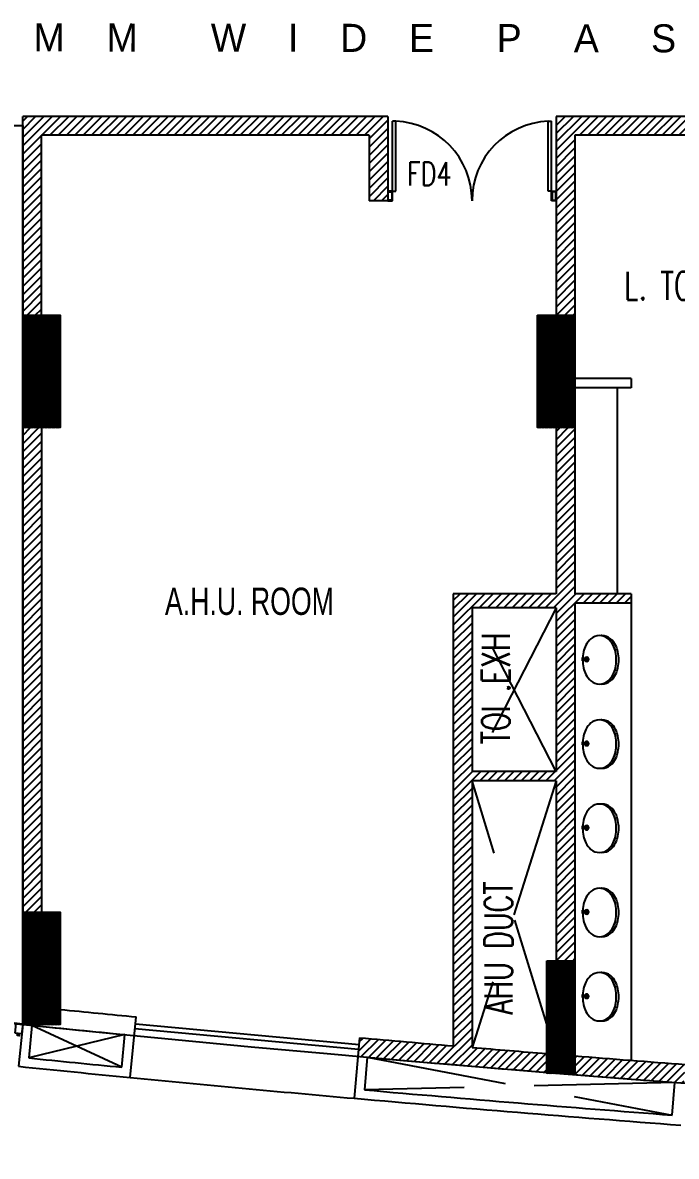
# Model space of a CAD drawing. Header units: millimetres. Extents: x -774950 to -670403, y -1165325 to -1109738.
# Drawn here: x -738344 to -731361, y -1163151 to -1151037 of the extents above; entities that cross this region are included whole.
import ezdxf
from ezdxf.enums import TextEntityAlignment as Align

# ---------------------------------------------------------------- set-up
doc = ezdxf.new("R2010")
doc.units = ezdxf.units.MM
doc.header["$LTSCALE"] = 3000
doc.header["$MEASUREMENT"] = 0
doc.linetypes.add('HIDDEN', pattern=[0.375, 0.25, -0.125])
doc.layers.get('0').update_dxf_attribs({"linetype": 'CONTINUOUS'})
for name, color, linetype, lineweight in [('A-WALL', 26, 'CONTINUOUS', 25), ('T-LAYOUT', 7, 'CONTINUOUS', 13), ('TAGING', 253, 'CONTINUOUS', 5)]:
    doc.layers.add(name, color=color, linetype=linetype, lineweight=lineweight)
for name, color, linetype in [('CORE-COLUMN', 250, 'CONTINUOUS'), ('DOOR', 252, 'CONTINUOUS'), ('FD4', 4, 'CONTINUOUS'), ('HATCH', 8, 'CONTINUOUS'), ('hid', 251, 'HIDDEN'), ('PASSAGE LINEOUT', 7, 'CONTINUOUS'), ('PLUMB', 251, 'CONTINUOUS'), ('SLABLINE', 3, 'CONTINUOUS'), ('str_col_hatch', 8, 'CONTINUOUS'), ('TEXT', 7, 'CONTINUOUS'), ('WALL', 16, 'CONTINUOUS'), ('WIN', 5, 'CONTINUOUS')]:
    doc.layers.add(name, color=color, linetype=linetype)
doc.styles.add('123', font='arial.ttf', dxfattribs={"height": 0.2})
doc.styles.add('CENTURY GOTHIC', font='GOTHIC.TTF')
doc.styles.add('DIMTEXT', font='SIMPLEX.shx', dxfattribs={"width": 0.6})
doc.styles.add('WIDTH65', font='simplex.shx', dxfattribs={"width": 0.65})
pattern_1 = [(25, (-15832.223, -471116.0655), (-2.641364136, 5.66442367), [])]

# ---------------------------------------------------------------- blocks, each defined once
blk = doc.blocks.new('WBB')
for p, q in [((-19.08, 7.01), (-19.08, 4.41)), ((-18.43, 7.01), (-18.43, 4.41))]:
    blk.add_line(p, q)
blk.add_lwpolyline([(-29.16, 13.03, -0.175546), (-27.86, 16.63, -0.104048), (-25.13, 18.78, -0.064612), (-22.29, 19.76, -0.05077), (-18.99, 20.09, -0.05077), (-15.68, 19.76, -0.064612), (-12.84, 18.78, -0.104048), (-10.12, 16.63, -0.175546), (-8.81, 13.03, -0.022698), (-8.83, 12.52, -0.104048)], format="xyb")
blk.add_lwpolyline([(-29.16, 12.01, -0.175546), (-27.86, 15.61, -0.104048), (-25.13, 17.76, -0.064612), (-22.29, 18.74, -0.05077), (-18.99, 19.08, -0.05077), (-15.68, 18.74, -0.064612), (-12.84, 17.76, -0.104048), (-10.12, 15.61, -0.175546), (-8.81, 12.01, -0.175546), (-10.12, 8.41, -0.104048), (-12.84, 6.26, -0.064612), (-15.68, 5.28, -0.05077), (-18.99, 4.94, -0.05077), (-22.29, 5.28, -0.064612), (-25.13, 6.26, -0.104048), (-27.86, 8.41, -0.175546)], format="xyb", close=True)
blk.add_circle((-18.76, 6.61), 0.894)
blk = doc.blocks.new('D1900')
for p, q in [((100, -96, 0), (100, -846, 0)), ((100, -96, 0), (135, -96, 0)), ((135, -96, 0), (135, -845, 0)), ((1800, -96, 0), (1765, -96, 0)), ((1765, -96, 0), (1765, -845, 0)), ((1800, -96, 0), (1800, -845, 0)), ((135, -845), (100, -845, 0)), ((1765, -845), (1800, -845, 0))]:
    blk.add_line(p, q)
for points in [[(100, 4), (100, -96), (50, -96), (50, 4)], [(1800, 4), (1800, -96), (1850, -96), (1850, 4)], [(94, -89), (94, -2), (56, -2), (56, -89)], [(1806, -89), (1806, -2), (1844, -2), (1844, -89)]]:
    blk.add_lwpolyline(points, close=True)
for centre, start, end in [((100, 4), 272.3599, 0), ((1800, 4), 180, 267.6401)]:
    blk.add_arc(centre, 850, start, end)
blk = doc.blocks.new('A$C59D712C3')
at = {"color": 1}
for points in [[(55, 128), (53, 104), (33, 106), (35, 130)], [(78, 102), (70, 0), (0, 5), (8, 108)]]:
    blk.add_lwpolyline(points, close=True, dxfattribs=at)
blk = doc.blocks.new('A$C61A16EB0')
at = {"rotation": 1.399804186124865}
blk.add_blockref('A$C59D712C3', (0, -2), dxfattribs=at)
blk = doc.blocks.new('vw layout final block')
at = {"layer": 'str_col_hatch'}
h = blk.add_hatch(dxfattribs=at)
h.set_pattern_fill('ANSI31', color=256, scale=500, angle=-1.6e-05, style=0)
h.paths.add_polyline_path([(-613176, -1062799), (-613376, -1062799), (-613376, -1067976), (-613176, -1067976)])
h.paths.add_polyline_path([(-613176, -1059674), (-609676, -1059674), (-609676, -1060374), (-609476, -1060374), (-609476, -1060274), (-609476, -1059474), (-613376, -1059474), (-613376, -1061599), (-613176, -1061599)])
h.paths.add_polyline_path([(-607476, -1059674), (-605376, -1059674), (-605376, -1059774), (-605276, -1059774), (-605276, -1059474), (-607676, -1059474), (-607676, -1061599), (-607476, -1061599)])
h.paths.add_polyline_path([(-607476, -1062799), (-607676, -1062799), (-607676, -1064574), (-608776, -1064574), (-608776, -1069405, -0.000918), (-609777, -1069318), (-609794, -1069517, 0.001851), (-607776, -1069688), (-607776, -1069488, -0.000734), (-608576, -1069422), (-608576, -1069421), (-608576, -1066574), (-607676, -1066574), (-607676, -1068496), (-607476, -1068496), (-607476, -1064674), (-606876, -1064674), (-606876, -1064574), (-607476, -1064574)])
h.paths.add_polyline_path([(-607676, -1064724), (-607676, -1066474), (-608576, -1066474), (-608576, -1064724)], flags=16)
h.paths.add_polyline_path([(-601726, -1059674), (-598476, -1059674), (-598476, -1059474), (-601926, -1059474), (-601926, -1062274), (-602226, -1062274), (-602226, -1062374), (-602226, -1062374), (-600576, -1062374), (-598476, -1062374), (-598476, -1064474), (-598276, -1064474), (-598276, -1062174), (-598376, -1062174), (-598476, -1062174), (-598476, -1062274), (-601726, -1062274)])
h.paths.add_polyline_path([(-608096, -1066310), (-608096, -1064860), (-608546, -1064860), (-608546, -1066310)], flags=8)
h = blk.add_hatch(dxfattribs=at)
h.set_pattern_fill('ANSI31', color=256, scale=500, angle=-1.6e-05, style=0)
h.paths.add_polyline_path([(-603426, -1064074), (-603351, -1064074), (-603351, -1063874), (-603426, -1063874), (-603426, -1063474), (-603626, -1063474), (-603626, -1064874), (-605276, -1064874), (-605276, -1060874), (-605376, -1060874), (-605376, -1062274), (-605376, -1062374), (-605376, -1065124), (-605276, -1065124), (-605276, -1064974), (-603626, -1064974), (-603626, -1066074), (-605276, -1066074), (-605276, -1065974), (-605376, -1065974), (-605376, -1066324), (-605276, -1066324), (-605276, -1066174), (-603626, -1066174), (-603626, -1067274), (-605276, -1067274), (-605276, -1067174), (-605376, -1067174), (-605376, -1067524), (-605276, -1067524), (-605276, -1067374), (-603626, -1067374), (-603626, -1068474), (-605276, -1068474), (-605276, -1068374), (-605376, -1068374), (-605376, -1068724), (-605276, -1068724), (-605276, -1068574), (-603626, -1068574), (-603626, -1068794), (-603426, -1068794)])
h.paths.add_polyline_path([(-603626, -1069793, -0.001512), (-605276, -1069679), (-605276, -1069574), (-605376, -1069574), (-605376, -1069672, -0.000021), (-605399, -1069670), (-605413, -1069870, 0.001637), (-603626, -1069994)])
h.paths.add_polyline_path([(-607476, -1069512), (-607476, -1069696), (-607676, -1069696, 0.001251), (-606311, -1069803), (-606296, -1069604, -0.001083)])
at = {"layer": 'str_col_hatch', "linetype": 'Continuous'}
h = blk.add_hatch(dxfattribs=at)
h.set_pattern_fill('ANSI31', color=256, scale=50, angle=340, style=0)
h.set_pattern_definition(pattern_1)
h.paths.add_polyline_path([(-612976, -1061599), (-613376, -1061599), (-613376, -1062799), (-612976, -1062799)])
h = blk.add_hatch(dxfattribs=at)
h.set_pattern_fill('ANSI31', color=256, scale=50, angle=340, style=0)
h.set_pattern_definition(pattern_1)
h.paths.add_polyline_path([(-607476, -1061599), (-607876, -1061599), (-607876, -1062799), (-607476, -1062799)])
h = blk.add_hatch(dxfattribs=at)
h.set_pattern_fill('ANSI31', color=256, scale=50, angle=340, style=0)
h.set_pattern_definition(pattern_1)
h.paths.add_polyline_path([(-612976, -1067976), (-613376, -1067976), (-613376, -1069176), (-612976, -1069176)])
h = blk.add_hatch(dxfattribs=at)
h.set_pattern_fill('ANSI31', color=256, scale=50, angle=340, style=0)
h.set_pattern_definition(pattern_1)
h.paths.add_polyline_path([(-607476, -1068496), (-607776, -1068496), (-607776, -1069696), (-607476, -1069696)])
at = {"layer": 'A-WALL'}
for p, q in [((-609476, -1059474), (-613376, -1059474)), ((-609476, -1059474), (-613376, -1059474)), ((-613376, -1061599), (-613376, -1059474)), ((-609476, -1059474), (-613376, -1059474)), ((-609476, -1059474), (-609476, -1060374)), ((-607676, -1059474), (-607676, -1061599)), ((-605276, -1059474), (-607676, -1059474)), ((-607676, -1059474), (-607676, -1061599)), ((-605276, -1059474), (-607676, -1059474)), ((-607676, -1059474), (-607676, -1061599)), ((-605276, -1059474), (-607676, -1059474)), ((-613176, -1061599), (-613176, -1059674)), ((-609676, -1059674), (-613176, -1059674)), ((-613176, -1061599), (-613176, -1059674)), ((-609676, -1059674), (-613176, -1059674)), ((-613176, -1061599), (-613176, -1059674)), ((-609676, -1059674), (-613176, -1059674)), ((-609676, -1059674), (-609676, -1060374)), ((-609676, -1059674), (-609676, -1060374)), ((-609676, -1059674), (-609676, -1060374)), ((-607476, -1059674), (-607476, -1061599)), ((-605376, -1059674), (-607476, -1059674)), ((-607476, -1059674), (-607476, -1061599)), ((-605376, -1059674), (-607476, -1059674)), ((-607476, -1059674), (-607476, -1061599)), ((-605376, -1059674), (-607476, -1059674)), ((-609476, -1060374), (-609676, -1060374)), ((-609476, -1060374), (-609676, -1060374)), ((-609476, -1060374), (-609676, -1060374)), ((-606876, -1062274), (-607476, -1062274)), ((-606876, -1062274), (-607476, -1062274)), ((-606876, -1062274), (-607476, -1062274)), ((-606876, -1062374), (-607476, -1062374)), ((-606876, -1062374), (-607476, -1062374)), ((-606876, -1062374), (-607476, -1062374)), ((-606876, -1062274), (-606876, -1062374)), ((-606876, -1062274), (-606876, -1062374)), ((-606876, -1062274), (-606876, -1062374)), ((-613376, -1067974), (-613376, -1062799)), ((-613376, -1067974), (-613376, -1062799)), ((-613376, -1067974), (-613376, -1062799)), ((-613176, -1062799), (-613176, -1067974)), ((-613176, -1062799), (-613176, -1067974)), ((-613176, -1062799), (-613176, -1067974)), ((-607676, -1062799), (-607676, -1064574)), ((-607676, -1062799), (-607676, -1064574)), ((-607676, -1062799), (-607676, -1064574)), ((-607476, -1062799), (-607476, -1064574)), ((-607476, -1062799), (-607476, -1064574)), ((-607476, -1062799), (-607476, -1064574)), ((-608776, -1064574), (-608776, -1069405)), ((-607476, -1064674), (-607476, -1068500)), ((-608576, -1064724), (-608576, -1066474)), ((-607676, -1064724), (-607676, -1066474)), ((-607676, -1066474), (-608576, -1066474)), ((-607676, -1066474), (-608576, -1066474)), ((-607676, -1066474), (-608576, -1066474)), ((-607676, -1066574), (-608576, -1066574)), ((-607676, -1066574), (-608576, -1066574)), ((-607676, -1066574), (-608576, -1066574)), ((-608576, -1066574), (-608576, -1069422)), ((-607676, -1066574), (-607676, -1068500)), ((-612228, -1069742), (-612165, -1069096)), ((-612228, -1069742), (-612165, -1069096)), ((-613376, -1069176), (-613422, -1069623)), ((-613376, -1069176), (-613422, -1069623)), ((-613277, -1069186), (-613312, -1069534)), ((-613277, -1069186), (-613312, -1069534)), ((-612284, -1069285), (-613312, -1069534)), ((-612284, -1069285), (-613312, -1069534)), ((-612284, -1069285), (-613312, -1069534)), ((-612318, -1069633), (-613277, -1069186)), ((-612318, -1069633), (-613277, -1069186)), ((-612318, -1069633), (-613277, -1069186)), ((-612318, -1069633), (-612284, -1069285)), ((-609777, -1069318), (-609834, -1069965)), ((-609695, -1069526), (-609726, -1069874)), ((-606437, -1070145), (-606411, -1069796))]:
    blk.add_line(p, q, dxfattribs=at)
for radius, start, end in [(273600, 256.48142, 278.37288), (273400, 264.26082, 264.43171), (273400, 264.93431, 265.14478), (273400, 265.18684, 265.35507), (273400, 265.41815, 265.66628), (274050, 264.18083, 264.43171), (274050, 264.18083, 264.43171), (273950, 264.95523, 265.64536), (273950, 264.95523, 265.64536), (274050, 264.93431, 265.66628)]:
    blk.add_arc((-585636, -796986), radius, start, end, dxfattribs=at)
at = {"layer": 'CORE-COLUMN'}
for points in [[(-613376, -1061599), (-612976, -1061599), (-612976, -1062799), (-613376, -1062799)], [(-613376, -1061599), (-612976, -1061599), (-612976, -1062799), (-613376, -1062799)], [(-607876, -1061599), (-607476, -1061599), (-607476, -1062799), (-607876, -1062799)], [(-607876, -1061599), (-607476, -1061599), (-607476, -1062799), (-607876, -1062799)], [(-607876, -1061599), (-607476, -1061599), (-607476, -1062799), (-607876, -1062799)], [(-613376, -1067976), (-612976, -1067976), (-612976, -1069176), (-613376, -1069176)], [(-613376, -1067976), (-612976, -1067976), (-612976, -1069176), (-613376, -1069176)], [(-613376, -1067976), (-612976, -1067976), (-612976, -1069176), (-613376, -1069176)], [(-607776, -1068496), (-607476, -1068496), (-607476, -1069696), (-607776, -1069696)], [(-607776, -1068496), (-607476, -1068496), (-607476, -1069696), (-607776, -1069696)], [(-607776, -1068496), (-607476, -1068496), (-607476, -1069696), (-607776, -1069696)]]:
    blk.add_lwpolyline(points, close=True, dxfattribs=at)
at = {"layer": 'hid', "ltscale": 2}
for p, q in [((-607676, -1064724), (-608576, -1066474)), ((-607676, -1066474), (-608576, -1064724)), ((-607676, -1064724), (-608576, -1066474)), ((-607676, -1066474), (-608576, -1064724)), ((-607676, -1064724), (-608576, -1066474)), ((-607676, -1066474), (-608576, -1064724)), ((-607676, -1069496), (-608576, -1066574)), ((-607676, -1066574), (-608576, -1069421)), ((-607676, -1069496), (-608576, -1066574)), ((-607676, -1066574), (-608576, -1069421)), ((-607676, -1069496), (-608576, -1066574)), ((-607676, -1066574), (-608576, -1069421)), ((-609695, -1069526), (-606437, -1070145)), ((-609695, -1069526), (-606437, -1070145)), ((-609695, -1069526), (-606437, -1070145)), ((-606411, -1069796), (-609726, -1069874)), ((-606411, -1069796), (-609726, -1069874)), ((-606411, -1069796), (-609726, -1069874))]:
    blk.add_line(p, q, dxfattribs=at)
at = {"layer": 'PLUMB'}
for p, q in [((-607026, -1062374), (-607026, -1064574)), ((-607026, -1062374), (-607026, -1064574)), ((-607026, -1062374), (-607026, -1064574)), ((-606876, -1064674), (-606876, -1069570)), ((-606876, -1064674), (-606876, -1069570)), ((-606876, -1064674), (-606876, -1069570))]:
    blk.add_line(p, q, dxfattribs=at)
at = {"layer": 'SLABLINE'}
for centre, radius, start, end in [((-584477, -787527), 283127, 262.52964, 264.14156), ((-585636, -796986), 274050, 264.43171, 264.93431)]:
    blk.add_arc(centre, radius, start, end, dxfattribs=at)
at = {"layer": 'SLABLINE', "color": 1}
blk.add_arc((-585636, -796986), 274050, 264.43173, 264.93433, dxfattribs=at)
at = {"layer": 'str_col_hatch', "linetype": 'Continuous'}
blk.add_lwpolyline([(-613376, -1061599), (-612976, -1061599), (-612976, -1062799), (-613376, -1062799)], close=True, dxfattribs=at)
at = {"layer": 'WALL'}
for p, q in [((-613376, -1061599), (-613376, -1059474)), ((-613376, -1061599), (-613376, -1059474)), ((-609476, -1059474), (-609476, -1060374)), ((-609476, -1059474), (-609476, -1060374)), ((-608776, -1064574), (-608776, -1069405)), ((-607676, -1064574), (-608776, -1064574)), ((-608776, -1064574), (-608776, -1069405)), ((-607676, -1064574), (-608776, -1064574)), ((-607676, -1064574), (-608776, -1064574)), ((-606876, -1064574), (-607476, -1064574)), ((-606876, -1064574), (-607476, -1064574)), ((-606876, -1064574), (-607476, -1064574)), ((-606876, -1064674), (-607476, -1064674)), ((-607476, -1064674), (-607476, -1068500)), ((-606876, -1064674), (-607476, -1064674)), ((-607476, -1064674), (-607476, -1068500)), ((-606876, -1064674), (-607476, -1064674)), ((-606876, -1064574), (-606876, -1064674)), ((-606876, -1064574), (-606876, -1064674)), ((-606876, -1064574), (-606876, -1064674)), ((-608576, -1064724), (-608576, -1066474)), ((-607676, -1064724), (-608576, -1064724)), ((-608576, -1064724), (-608576, -1066474)), ((-607676, -1064724), (-608576, -1064724)), ((-607676, -1064724), (-608576, -1064724)), ((-607676, -1064724), (-607676, -1066474)), ((-607676, -1064724), (-607676, -1066474)), ((-608576, -1066574), (-608576, -1069422)), ((-608576, -1066574), (-608576, -1069422)), ((-607676, -1066574), (-607676, -1068500)), ((-607676, -1066574), (-607676, -1068500)), ((-606437, -1070145), (-606411, -1069796)), ((-606437, -1070145), (-606411, -1069796))]:
    blk.add_line(p, q, dxfattribs=at)
for centre, radius, start, end in [((-585012, -790772), 279845, 264.20305, 264.40739), ((-585636, -796986), 273600, 264.95525, 265.35847), ((-585636, -796986), 273600, 264.95525, 265.35847), ((-585636, -796986), 273600, 264.95525, 265.35847), ((-585636, -796986), 273950, 264.20174, 264.4108), ((-585636, -796986), 273950, 264.20174, 264.4108), ((-585636, -796986), 273950, 264.20174, 264.4108), ((-585636, -796986), 273600, 265.4215, 265.64534), ((-585636, -796986), 273600, 265.4215, 265.64534), ((-585636, -796986), 273600, 265.4215, 265.64534)]:
    blk.add_arc(centre, radius, start, end, dxfattribs=at)
at = {"layer": 'WIN'}
for p, q in [((-612177, -1069220), (-609788, -1069442)), ((-612177, -1069220), (-609788, -1069442)), ((-612177, -1069220), (-609788, -1069442)), ((-612172, -1069170), (-609783, -1069392)), ((-612172, -1069170), (-609783, -1069392)), ((-612172, -1069170), (-609783, -1069392))]:
    blk.add_line(p, q, dxfattribs=at)
at = {"layer": 'A-WALL', "rotation": 176.9057095119229}
blk.add_blockref('A$C61A16EB0', (-613376, -1069171), dxfattribs=at)
at = {"layer": 'DOOR', "rotation": 179.9999841156741}
blk.add_blockref('D1900', (-607626, -1060370, 0), dxfattribs=at)
blk.add_blockref('D1900', (-607626, -1060370, 0), dxfattribs=at)
blk.add_blockref('D1900', (-607626, -1060370, 0), dxfattribs=at)
at = {"layer": 'PLUMB', "xscale": -25.40000000015516, "yscale": 25.3999999997904, "zscale": 25.4, "rotation": 269.9915763680061}
for p in [(-607519, -1064798, 0), (-607519, -1064798, 0), (-607519, -1064798, 0), (-607519, -1065698, 0), (-607519, -1065698, 0), (-607519, -1065698, 0), (-607519, -1066598, 0), (-607519, -1066598, 0), (-607519, -1066598, 0), (-607519, -1067498, 0), (-607519, -1067498, 0), (-607519, -1067498, 0), (-607519, -1068398, 0), (-607519, -1068398, 0), (-607519, -1068398, 0)]:
    blk.add_blockref('WBB', p, dxfattribs=at)
at = {"layer": 'FD4', "style": 'WIDTH65', "width": 0.75}
blk.add_text('FD4', height=250, dxfattribs=at).set_placement((-609032, -1060086, 0), align=Align.MIDDLE)
at = {"layer": 'T-LAYOUT', "style": '123', "width": 0.7}
blk.add_text('A.H.U. ROOM', height=291.39, rotation=360, dxfattribs=at).set_placement((-610954, -1064654), align=Align.MIDDLE)
at = {"layer": 'TEXT', "linetype": 'Continuous', "style": 'DIMTEXT', "width": 0.7}
for s, rotation, p in [('L. TOILET', 359.9971, (-606316, -1061285)), ('TOI .EXH', 89.9971, (-608321, -1065585)), ('AHU DUCT', 89.9971, (-608293, -1068358))]:
    blk.add_text(s, height=300, rotation=rotation, dxfattribs=at).set_placement(p, align=Align.MIDDLE)

msp = doc.modelspace()

# ---------------------------------------------------------------- linework, layer by layer
at = {"layer": 'HATCH', "linetype": 'Continuous', "elevation": 0}
for points in [[(-747003.2, -1152137.9), (-738344.2, -1152137.9), (-738344.2, -1161740.6), (-747003.2, -1160719.3)], [(-747003.1, -1152137.9), (-738344.2, -1152137.9), (-738344.2, -1161740.6), (-747003.1, -1160719.3)]]:
    msp.add_lwpolyline(points, close=True, dxfattribs=at)
at = {"layer": 'TAGING', "linetype": 'Continuous', "elevation": 0}
msp.add_lwpolyline([(-747003.2, -1152137.9), (-738342.7, -1152137.9), (-738342.7, -1161741.4), (-747004.2, -1160719.1)], close=True, dxfattribs=at)

# ---------------------------------------------------------------- block references
at = {"layer": 'A-WALL', "linetype": 'Continuous'}
msp.add_blockref('vw layout final block', (-124968, -92565.7, 0), dxfattribs=at)

# ---------------------------------------------------------------- texts
at = {"layer": 'PASSAGE LINEOUT', "insert": (-740682.3, -1151345.3, 0), "char_height": 300, "width": 16925.289, "attachment_point": 7, "rotation": 359.91386, "style": 'CENTURY GOTHIC'}
msp.add_mtext('1   6  0   0      M    M       W    I    D    E      P     A     S     S     A     G    E', dxfattribs=at)
msp.add_mtext('1   6  0   0      M    M       W    I    D    E      P     A     S     S     A     G    E', dxfattribs=at)

doc.saveas('drawing.dxf')
